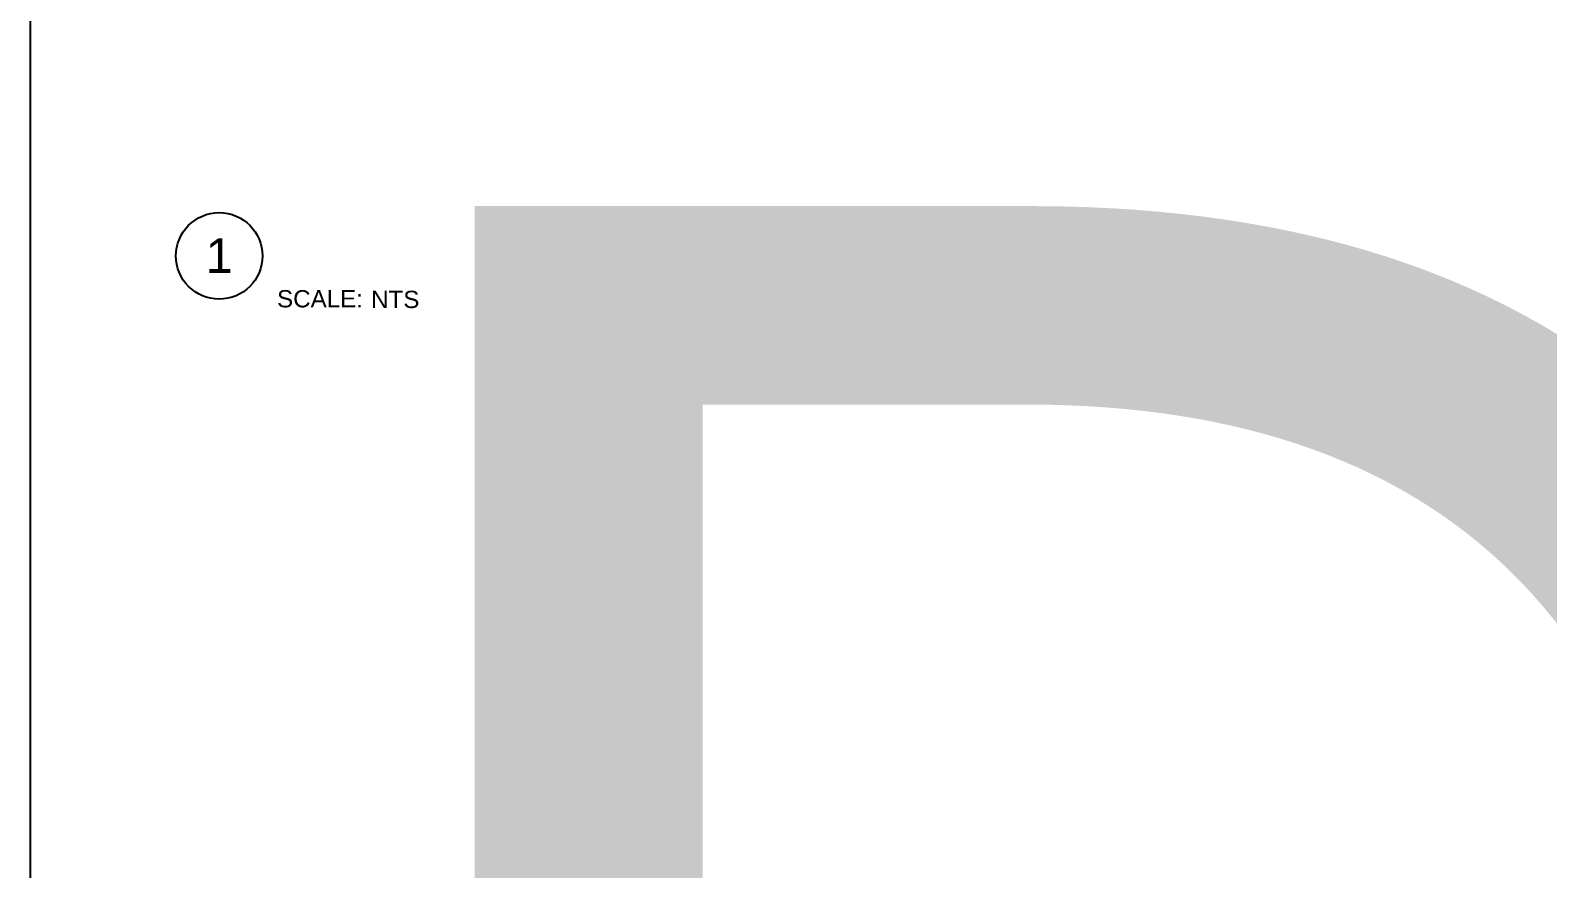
# Model space of a CAD drawing. Header units: feet. Extents: x -13743 to 68376, y -48 to 67763.
# Drawn here: x 2136 to 3266, y 8568 to 9193 of the extents above; entities that cross this region are included whole.
import ezdxf
from ezdxf.enums import TextEntityAlignment as Align

# ---------------------------------------------------------------- set-up
doc = ezdxf.new("R2018")
doc.units = ezdxf.units.FT
doc.header["$MEASUREMENT"] = 0
doc.layers.add('G-ANNO-TEXT', color=1, linetype='Continuous')
doc.styles.add('NEI-A', font='arial.ttf')
doc.styles.get("Standard").update_dxf_attribs({"font": 'arial.ttf'})

# ---------------------------------------------------------------- blocks, each defined once
blk = doc.blocks.new('DETAIL_TITLE')
blk.add_circle((0.5923, -0.5126), 0.25)
at = {"style": 'NEI-A', "flags": 8}
blk.add_attdef('#', text='', height=0.2, dxfattribs=at).set_placement((0.5922, -0.5109), align=Align.MIDDLE_CENTER)
at = {"lineweight": 30, "flags": 104}
blk.add_attdef('DETAIL_TITLE', text='', height=0.2, dxfattribs=at).set_placement((0.9099, -0.5251), align=Align.BOTTOM_LEFT)
at = {"style": 'NEI-A'}
for tag, p in [('SCALE:', (0.9386, -0.7379)), ('1"_=_', (1.5474, -0.7379))]:
    blk.add_attdef(tag, text='', height=0.1, dxfattribs=at).set_placement(p, align=Align.BOTTOM_LEFT)

msp = doc.modelspace()

# ---------------------------------------------------------------- linework, layer by layer
msp.add_lwpolyline([(2135.5, 9817.5), (6238, 9817.5), (6238, 6365.9), (2135.5, 6365.9)], close=True)

# ---------------------------------------------------------------- block references
at = {"layer": 'G-ANNO-TEXT'}
ref = msp.add_blockref('DETAIL_TITLE', (2199.9, 9090.6), dxfattribs=dict(at, xscale=128.9267043143703, yscale=128.9267043143703, zscale=128.9267043143703))
ref.add_attrib('#', '1', dxfattribs={"layer": '0', "height": 25.8, "style": 'NEI-A'}).set_placement((2276.3, 9024.7), align=Align.MIDDLE_CENTER)
lines = msp.add_mtext('{\\LDC BLOCK TYPE-1 (3) STRINGS (78) MODULES [580W] }', dxfattribs={"layer": '0', "insert": (2317.3, 9061.6), "char_height": 1362.051, "attachment_point": 1})
ref.add_attrib('DETAIL_TITLE', '', (2317.3, 9061.6)).embed_mtext(lines)
ref.add_attrib('SCALE:', 'SCALE:', dxfattribs={"layer": '0', "height": 12.89, "style": 'NEI-A'}).set_placement((2319.4, 8999), align=Align.TOP_LEFT)
ref.add_attrib('1"_=_', 'NTS', dxfattribs={"layer": '0', "height": 12.89, "style": 'NEI-A'}).set_placement((2389.5, 8998.5), align=Align.TOP_LEFT)

doc.saveas('drawing.dxf')
